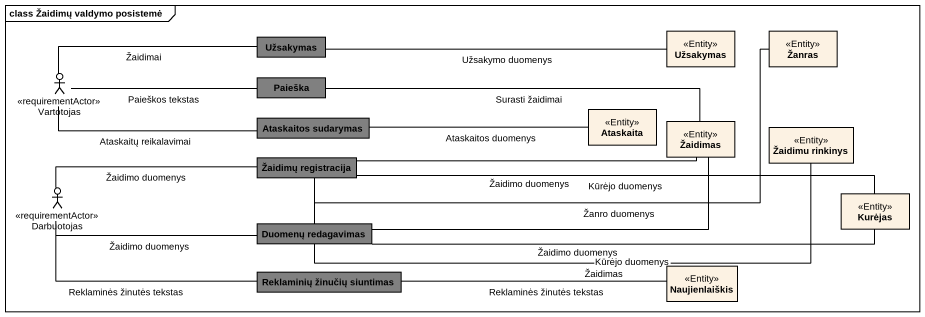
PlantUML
@startuml
mainframe class Žaidimų valdymo posistemė
allowmixing
hide circle
hide empty members
class Užsakymas #808080
class "Užsakymas" as Užsakymas_2 <<Entity>>
class Žanras <<Entity>>
actor Vartotojas <<requirementActor>>
class Paieška #808080
class "Ataskaitos sudarymas" as Ataskaitos_sudarymas #808080
class Ataskaita <<Entity>>
class Žaidimas <<Entity>>
class "Žaidimų registracija" as Žaidimų_registracija #808080
class "Žaidimu rinkinys" as Žaidimu_rinkinys <<Entity>>
actor Darbuotojas <<requirementActor>>
class Kurėjas <<Entity>>
class "Duomenų redagavimas" as Duomenų_redagavimas #808080
class "Reklaminių žinučių siuntimas" as Reklaminių_žinučių_siuntimas #808080
class Naujienlaiškis <<Entity>>
Užsakymas -right- Užsakymas_2 : Užsakymo duomenys
Vartotojas -right- Užsakymas : Žaidimai
Vartotojas -right- Paieška : Paieškos tekstas
Vartotojas -right- Ataskaitos_sudarymas : Ataskaitų reikalavimai
Paieška -right- Žaidimas : Surasti žaidimai
Ataskaitos_sudarymas -right- Ataskaita : Ataskaitos duomenys
Žaidimų_registracija -right- Žanras : Žanro duomenys
Žaidimų_registracija -right- Žaidimas : Žaidimo duomenys
Žaidimų_registracija -right- Kurėjas : Kūrėjo duomenys
Darbuotojas -right- Žaidimų_registracija : Žaidimo duomenys
Darbuotojas -right- Duomenų_redagavimas : Žaidimo duomenys
Darbuotojas -right- Reklaminių_žinučių_siuntimas : Reklaminės žinutės tekstas
Duomenų_redagavimas -right- Žanras
Duomenų_redagavimas -right- Žaidimas : Žaidimo duomenys
Duomenų_redagavimas -right- Žaidimu_rinkinys : Žaidimas
Duomenų_redagavimas -right- Kurėjas : Kūrėjo duomenys
Reklaminių_žinučių_siuntimas -right- Naujienlaiškis : Reklaminės žinutės tekstas
@enduml
